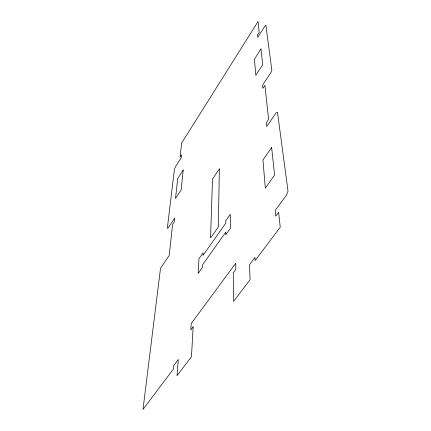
<?xml version="1.0" encoding="UTF-8"?>
<svg xmlns="http://www.w3.org/2000/svg" width="431" height="431" viewBox="0 0 431 431"><rect width="100%" height="100%" fill="white"/><g stroke="black" fill="none" stroke-linecap="round" stroke-linejoin="round"><path stroke-width="0.65" d="M225.758 232.207L225.752 234.787L230.375 228.306L230.278 214.315L225.785 220.688L225.779 223.145L203.049 255.341L203.168 252.787L198.95 258.767L198.168 273.486L202.5 267.409L202.618 264.736L225.758 232.207M219.347 168.93L218.334 226.948L210.576 237.998L212.483 179.156L219.347 168.93M193.158 326.833L191.456 356.733L177.033 375.676L178.294 359.47L173.709 365.58L173.418 369.044L142.99 409.45L160.515 268.287L169.194 255.486L172.632 224.395L174.291 221.89L174.711 218.038L168.155 227.94L167.32 228.252L174.447 169.103L175.417 166.851L181.203 157.746L181.521 154.831L180.072 157.11L181.629 143.076L258.04 21.55L259.209 32.379L257.474 35.11L257.706 37.389L264.731 26.334L265.884 25.332L271.859 70.108L270.738 72.877L262.549 85.246L262.867 88.355L264.914 85.263L268.599 119.398L266.342 122.706L266.73 126.509L275.926 113.089L277.472 112.179L288.01 191.17L286.513 195.146L275.226 210.425L275.802 216.152L278.636 212.338L280.242 227.202L255.125 260.55L254.958 257.388L249.474 264.688L250.109 279.671L233.597 301.366L233.263 272.801L235.832 269.337L235.735 263.26L191.219 323.546L190.831 329.963L193.158 326.833M183.191 169.943L181.203 189.78L175.492 198.54L177.712 178.456L183.191 169.943M260.997 48.978L254.441 59.176L255.804 75.333L262.7 64.747L260.997 48.978M271.638 147.526L262.948 159.939L265.324 188.067L274.617 175.115L271.638 147.526"/></g></svg>
